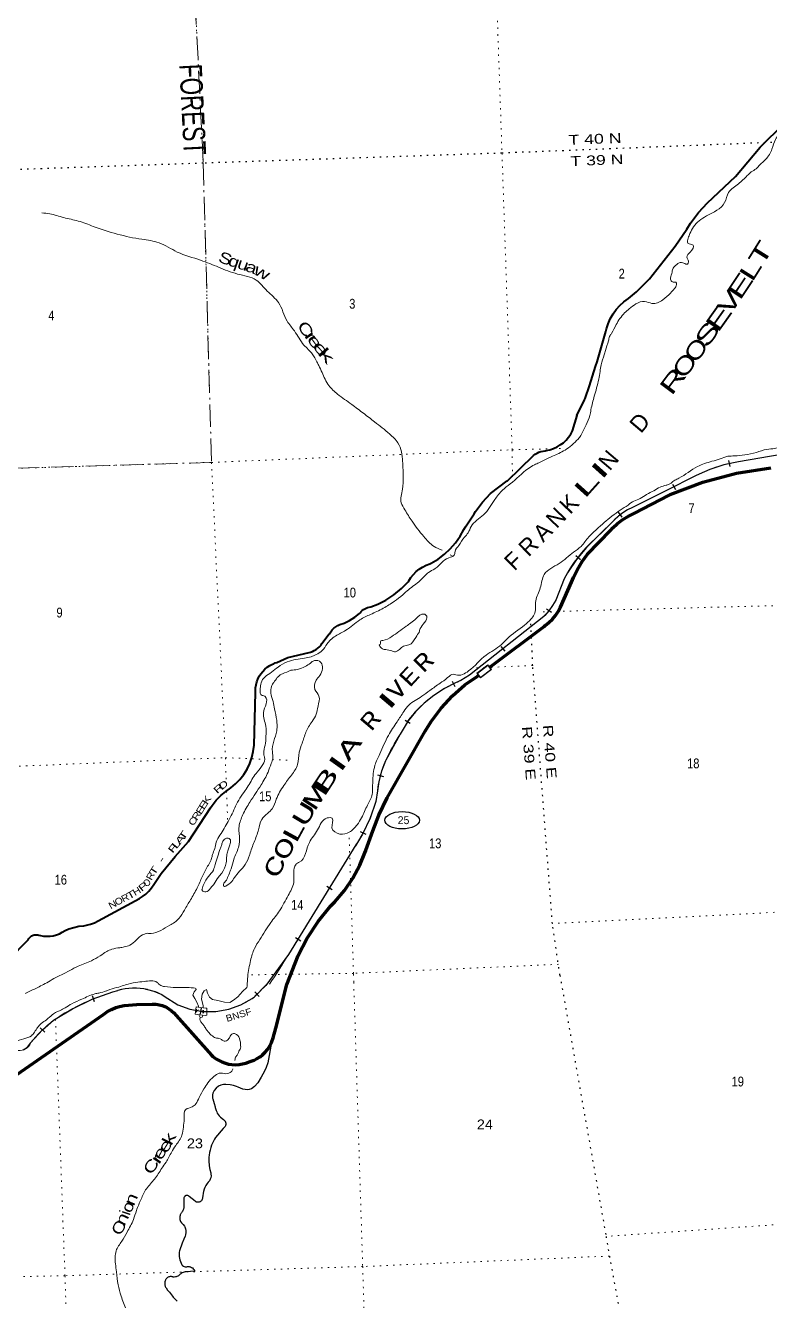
# Model space of a CAD drawing. Header units: feet. Extents: x 727543 to 978287, y 379550 to 572970.
# Drawn here: x 763570 to 776857, y 513255 to 536033 of the extents above; entities that cross this region are included whole.
import ezdxf
from ezdxf.enums import TextEntityAlignment as Align

# ---------------------------------------------------------------- set-up
doc = ezdxf.new("R2010")
doc.units = ezdxf.units.FT
doc.header["$LTSCALE"] = 80
doc.linetypes.add('DOT_DASHED', pattern=[7.7, 5, -1.2, 0.3, -1.2])
doc.linetypes.add('DOTTED', pattern=[1.5, 0.3, -1.2])
for name, color, linetype, lineweight in [('17', 7, 'Continuous', 25), ('23', 7, 'Continuous', 70), ('26', 7, 'Continuous', 40), ('29', 7, 'Continuous', 25), ('34', 7, 'Continuous', 25), ('39', 7, 'Continuous', 13), ('44', 7, 'DOT_DASHED', 13), ('59', 7, 'Continuous', 13), ('6', 7, 'DOTTED', 25), ('7', 7, 'DOTTED', 13)]:
    doc.layers.add(name, color=color, linetype=linetype, lineweight=lineweight)
doc.layers.add('27', color=7, linetype='Continuous')
doc.layers.add('41', color=7, linetype='Continuous')

msp = doc.modelspace()

# ---------------------------------------------------------------- linework, layer by layer
at = {"layer": '17'}
msp.add_ellipse((770294.59, 521834.21), major_axis=(309.24, -1), ratio=0.500121, dxfattribs=at)
at = {"layer": '23'}
for points in [[(771862.42, 524566.14), (771888.9, 524586.17), (772829.85, 525297.89), (772850.28, 525311.87), (772917.77, 525365.07), (772979.32, 525425.03), (773034.27, 525491.09), (773082.02, 525562.54), (773122.03, 525638.59), (773323.28, 526085.14), (773354.92, 526168.6), (773425.01, 526316.19), (773510.14, 526455.65), (773609.38, 526585.44), (774019.49, 527013.5), (774058.01, 527055.64), (774144.21, 527136.36), (774238.37, 527207.63), (774339.47, 527268.66), (774446.39, 527318.79), (775052.59, 527638.89), (775084.76, 527653.25), (775665.05, 527874.66), (776265.31, 528034.21), (776878.95, 528130.13)], [(768237.17, 518897.46), (768438.82, 519415.9), (768600.31, 519729.5), (768793.71, 520024.5), (769016.88, 520297.67), (769093.39, 520375.48), (769264.86, 520577.81), (769414.24, 520796.95), (769539.9, 521030.51), (769630.22, 521250.92), (769646.96, 521291.79), (769649.55, 521300.92), (769774, 521643.05), (769879.37, 521927.49), (770030.26, 522237.32), (770706.38, 523427.93), (770812.6, 523599.25), (770990.84, 523837.24), (771192.98, 524055.29), (771416.81, 524251.01), (771634.87, 524404.66), (771658.53, 524421.32)], [(767965.75, 517866.57), (767991.88, 517945.94), (768041.36, 518119.7), (768237.19, 518897.53)], [(762452.65, 516624.66), (764962.43, 518363.89), (765035.27, 518414.88), (765108.09, 518454.11), (765184.64, 518487.74), (765249.99, 518508.29), (765332.14, 518525.1), (765558.05, 518541.91), (765831.24, 518549.04), (765896.35, 518549.97), (765936.03, 518545.07), (766010.59, 518525.79), (766057.62, 518506.77), (766092.28, 518489.83), (766178.63, 518431.92), (766221.11, 518392.23), (766259.16, 518348.79), (766890.69, 517640.1), (766916.87, 517616.65), (766945.81, 517592.36), (766980.35, 517569.01), (767028.9, 517540.05), (767074.64, 517516.69), (767122.25, 517499.88), (767196.01, 517479.33), (767255.76, 517471.86), (767321.11, 517467.18), (767388.32, 517472.79), (767443.4, 517481.2), (767503.15, 517494.27), (767580.64, 517522.3), (767651.59, 517547.52), (767698.27, 517571.81), (767761.76, 517608.24), (767803.77, 517644.67), (767852.78, 517690.92), (767896.66, 517746.97), (767934, 517803.02), (767965.74, 517866.54)]]:
    msp.add_lwpolyline(points, dxfattribs=at)
at = {"layer": '26'}
for points in [[(770816.75, 526428.57), (770938.52, 526501.52), (771052, 526586.79), (771155.95, 526683.46), (771249.22, 526790.46), (771330.79, 526906.63), (771399.78, 527030.69), (771426.76, 527077.55), (771581.11, 527310.6), (771607.48, 527351.04), (771732.6, 527518.31), (771874.53, 527671.58), (772171.18, 527895.11), (772175.06, 527899.31), (772637.02, 528345.5), (772641.92, 528349.71), (772672.22, 528372.68), (772704.76, 528392.36), (772739.18, 528408.52), (772775.1, 528421), (772812.13, 528429.66), (772849.86, 528434.4), (772869.86, 528437.6), (772936.18, 528452.88), (773000.53, 528475.01), (773062.21, 528503.75), (773120.56, 528538.78), (773174.92, 528579.71), (773224.71, 528626.1), (773269.37, 528677.44), (773308.43, 528733.17), (773341.44, 528792.68), (773420, 529064.7), (773417.91, 529066.64), (773552.9, 529342.79), (773563.93, 529371.52), (773640.22, 529596.92), (773746.44, 529938.75), (773776.42, 530023.06), (773932.77, 530564.79), (773944.23, 530612.5), (773974.39, 530705.21), (774014.07, 530794.26), (774062.85, 530878.68), (774120.18, 530957.53), (774185.44, 531029.96), (774257.91, 531095.17), (774336.8, 531152.45), (774479.23, 531273.58), (774711.33, 531506.36), (775174.19, 532088.13), (775382.77, 532395.36), (775448.66, 532500.27), (775590.24, 532690.22), (775750.9, 532864.34), (776248.26, 533336.14), (776691.23, 533856.47), (777540.23, 534699.52)], [(765606.33, 520438.99), (765657.05, 520470.93), (765716.42, 520516.66), (765770.7, 520568.35), (765819.27, 520625.43), (765861.61, 520687.27), (765995.64, 520882.46), (766242.71, 521187.09), (766483.02, 521457.06), (766872.54, 522054.3), (766902.62, 522098.55), (766976.23, 522190.86), (767059.08, 522274.96), (767150.27, 522349.95), (767238.27, 522410.9), (767323.29, 522483.71), (767400.23, 522565.01), (767468.25, 522653.91), (767526.61, 522749.43), (767574.66, 522850.53), (767611.89, 522956.09), (767637.87, 523064.97), (767652.33, 523175.97), (767677.1, 524117.62), (767676.13, 524146.63), (767678.67, 524200.73), (767686.86, 524254.28), (767700.6, 524306.67), (767719.74, 524357.34), (767744.07, 524405.73), (767773.32, 524451.32), (767807.19, 524493.6), (767845.28, 524532.1), (767887.19, 524566.41), (767932.46, 524596.16), (767980.59, 524621.01), (768005.89, 524630.88), (768030.89, 524644.73), (768055.89, 524652.15), (768255.46, 524744.18), (768635.61, 524831.64), (768658.38, 524837.15), (768693.89, 524849.01), (768727.96, 524864.52), (768760.22, 524883.5), (768790.33, 524905.76), (768817.94, 524931.04), (768842.76, 524959.06), (768864.51, 524989.53), (768993.33, 525162.27), (768996.49, 525167.6), (769019.92, 525202.21), (769046.84, 525234.19), (769076.95, 525263.17), (769109.92, 525288.85), (769145.4, 525310.94), (769183, 525329.2), (769258.78, 525357.55), (769356.71, 525404.77), (769449.16, 525461.96), (769535.13, 525528.51), (769544.28, 525541.25), (769562.37, 525562.53), (769582.59, 525581.8), (769604.7, 525598.85), (769628.48, 525613.49), (769653.66, 525625.57), (769679.97, 525634.95), (769707.11, 525641.53), (769734.79, 525645.24), (769864.27, 525694.59), (770006.31, 525768.67), (770150.3, 525863.37), (770283.6, 525972.61), (770404.76, 526095.18), (770414.8, 526113.04), (770453.38, 526171.96), (770497.9, 526226.53), (770547.88, 526276.14), (770602.78, 526320.25), (770661.98, 526358.39), (770724.85, 526390.13), (770790.69, 526415.12), (770816.75, 526428.57)], [(763277.22, 519352.35), (763617.67, 519698.91), (763622.48, 519708.34), (763631.22, 519722.35), (763641.37, 519735.36), (763652.82, 519747.25), (763665.46, 519757.87), (763679.14, 519767.11), (763693.71, 519774.88), (763709.01, 519781.07), (763724.87, 519785.64), (763741.13, 519788.52), (763757.59, 519789.68), (763774.09, 519789.12), (763790.44, 519786.84), (763806.46, 519782.86), (763837.47, 519774.96), (763894.25, 519765.32), (763951.73, 519761.67), (764009.27, 519764.05), (764066.25, 519772.43), (764122.05, 519786.72), (764176.04, 519806.76), (764227.64, 519832.34), (764276.29, 519863.17), (764342.17, 519891.7), (764430.62, 519920.62), (764521.62, 519940.13), (764614.15, 519950.02), (764658.29, 519958.08), (764730.82, 519977.71), (764800.9, 520004.8), (764867.77, 520039.08), (765606.33, 520438.99)]]:
    msp.add_lwpolyline(points, dxfattribs=at)
at = {"layer": '29'}
for points in [[(767965.75, 517866.57), (767897.94, 517499.68), (767866.37, 517416.53), (767839.59, 517352.51), (767781.57, 517245.33), (767717.59, 517142.6), (767658.08, 517077.1), (767606.01, 517038.39), (767562.86, 517024.99), (767531.61, 517019.04), (767492.93, 517022.02), (767454.25, 517030.95), (767411.1, 517045.84), (767366.47, 517066.68), (767336.71, 517078.59), (767283.15, 517094.96), (767225.12, 517105.38), (767146.27, 517112.83), (767103.12, 517111.34), (767057, 517100.92), (767016.83, 517086.03), (766972.19, 517050.3), (766939.46, 517008.62), (766926.36, 516983.03), (766917.62, 516960.14), (766910.56, 516929.62), (766907.95, 516896.31), (766909.25, 516872.3), (766912.68, 516855.28), (766939.64, 516772.83), (766957.96, 516714.9), (766960.02, 516701.42), (766962.94, 516686.67), (766968.25, 516668.07), (766974.76, 516647.61), (766984.05, 516625.28), (766995.74, 516601.9), (767010.75, 516576.65), (767026.96, 516555.93), (767039.17, 516541.31), (767054.84, 516527.49), (767104.23, 516488.1), (767117.12, 516478.2), (767120.95, 516474.65), (767124.86, 516470.33), (767129.31, 516464.62), (767133.43, 516458.44), (767137.61, 516451.26), (767139.93, 516445.87), (767141.72, 516441.28), (767144.04, 516433.51), (767145.3, 516427.76), (767146.6, 516419.45), (767146.86, 516414.07), (767146.86, 516407.49), (767146.13, 516400.05), (767145.2, 516394.14), (767143.41, 516386.5), (767141.48, 516380.58), (767139.29, 516375.27), (767134.8, 516366.01), (767128.69, 516357.24), (767116.87, 516344.21), (767099.87, 516327.74), (766962.68, 516163.91), (766946.74, 516137.3), (766926.02, 516101.16), (766909.55, 516067.67), (766893.62, 516030.46), (766879.27, 515990.06), (766865.99, 515940.63), (766856.43, 515900.23), (766847.93, 515853.45), (766844.74, 515816.25), (766842.62, 515780.1), (766842.32, 515770.7), (766842.32, 515747.36), (766849.34, 515657.72), (766861.29, 515592.41), (766877.38, 515534.45), (766882.55, 515509.27), (766883.01, 515479.38), (766877.49, 515443.5), (766868.3, 515419.58), (766854.05, 515392.45), (766835.2, 515368.99), (766814.51, 515345.99), (766792.91, 515308.27), (766775.22, 515276.31), (766762.35, 515242.28), (766749.47, 515203.18), (766741.66, 515169.6), (766734.31, 515126.83), (766731.55, 515094.17), (766730.17, 515077.61), (766727.07, 515062.79), (766721.32, 515049.68), (766712.59, 515037.72), (766702.48, 515027.6), (766695.29, 515022.85)], [(766695.29, 515022.85), (766688.46, 515018.63), (766680.87, 515015.18), (766673.29, 515012.19), (766664.78, 515010.35), (766658.52, 515009.49), (766652.54, 515009.26), (766645.76, 515009.38), (766639.1, 515009.95), (766633.93, 515010.87), (766629.56, 515012.14), (766623.58, 515013.75), (766618.53, 515015.82), (766612.9, 515018.35), (766606.81, 515021.8), (766598.42, 515028.01), (766490.96, 515113.64), (766480.52, 515123), (766470.47, 515128.23), (766459.83, 515131.27), (766454.15, 515131.57), (766449.21, 515131.68), (766444.62, 515131.22), (766440.02, 515130.65), (766436.23, 515129.61), (766431.17, 515127.89), (766425.65, 515125.13), (766421.63, 515122.6), (766417.72, 515119.84), (766413.36, 515115.7), (766410.48, 515112.71), (766407.03, 515108.22), (766404.62, 515103.85), (766402.16, 515098.39), (766400.09, 515091.61), (766398.71, 515085.51), (766398.37, 515075.28), (766398.25, 515055.27), (766397.42, 514925.85), (766396.64, 514914.41), (766395.03, 514904.29), (766392.96, 514893.94), (766389.97, 514884.05), (766386.3, 514873.01), (766380.78, 514861.28), (766372.04, 514845.41), (766364.46, 514834.37), (766355.49, 514823.33), (766348.43, 514813.96), (766343.72, 514806.14), (766338.78, 514797.05), (766333.49, 514784.86), (766330.51, 514775.55), (766325.57, 514755.07), (766323.73, 514737.59), (766324.53, 514715.4), (766327.75, 514699.07), (766333.04, 514682.96), (766340.62, 514665.94), (766353.95, 514643.63), (766367.52, 514628.68), (766384.3, 514611.2), (766407.85, 514582.11), (766416.82, 514570.15), (766429.69, 514537.02), (766435.9, 514502.98), (766435.9, 514469.17), (766428.89, 514429.72), (766419.69, 514404.42), (766395.33, 514352.44), (766369.58, 514278.37), (766322.88, 514143.68), (766316.94, 514118.06), (766314.18, 514091.37), (766313.72, 514064.69), (766314.64, 514040.31), (766318.32, 514011.79), (766323.37, 513984.19), (766335.79, 513950.15), (766361.53, 513893.1), (766373.02, 513880.22), (766389.58, 513866.88), (766405.67, 513859.52), (766420.38, 513857.68), (766436.93, 513857.22), (766448.88, 513859.06), (766465.43, 513861.82), (766477.85, 513862.28), (766493.48, 513861.36), (766505.89, 513859.06), (766518.76, 513854.92), (766534.74, 513847.22), (766550.37, 513837.33), (766567.15, 513823.52), (766580.71, 513807.65), (766590.6, 513791.09), (766596.34, 513776.4), (766436.88, 513767.46), (766419.81, 513765.79), (766405.43, 513762.71)], [(766405.43, 513762.71), (766385.79, 513757.28), (766369.7, 513749.92), (766356.6, 513743.25), (766343.26, 513734.04), (766331.08, 513724.84), (766321.88, 513715.87), (766312, 513705.75), (766300.28, 513696.09), (766288.55, 513689.19), (766273.61, 513682.29), (766258.9, 513678.15), (766246.26, 513675.85), (766226.9, 513673.14), (766220.23, 513672.8), (766214.02, 513673.03), (766207.47, 513674.64), (766199.2, 513677.51), (766189.66, 513680.04), (766179.66, 513681.54), (766168.28, 513682.23), (766154.26, 513681.31), (766142.93, 513679.3), (766131.38, 513675.9), (766119.31, 513670.61), (766108.73, 513664.4), (766098.85, 513656.92), (766090.85, 513649.74), (766082.07, 513639.45), (766076.78, 513630.94), (766072.01, 513622.36), (766068.56, 513615.35), (766065.81, 513608.79), (766062.24, 513599.13), (766060.06, 513591.54), (766057.65, 513580.27), (766056.5, 513569.58), (766056.21, 513554.8), (766056.67, 513541.92), (766059.19, 513528.8), (766062.64, 513514.77), (766066.55, 513503.5), (766072.99, 513490.39), (766080.29, 513478.37), (766105.38, 513439.78), (766141.1, 513402.01), (766194.89, 513333.24), (766209.95, 513314.12), (766219.33, 513302.15), (766237.97, 513285), (766262.45, 513262.4), (766281.13, 513245.29)]]:
    msp.add_lwpolyline(points, dxfattribs=at)
at = {"layer": '34'}
for p, q in [((776123.97, 528259.94), (776146.62, 528151.68)), ((775126.06, 527839.17), (775177.06, 527741.02)), ((774154.76, 527335.93), (774221.48, 527247.7)), ((773395.42, 526563.13), (773480.51, 526492.45)), ((772873.63, 525614.07), (772963.41, 525549.46)), ((772061.38, 524940.55), (772130.07, 524853.84)), ((771188.34, 524319.74), (771238.31, 524221.06)), ((770347.73, 523624.96), (770442.32, 523567.62)), ((769853.99, 522644.59), (769961.16, 522617.21)), ((769548.9, 521635.38), (769648.72, 521587.73)), ((768949.87, 520654.65), (769044.08, 520596.71)), ((768390.38, 519739.99), (768484.6, 519682.04)), ((764801.28, 518592.39), (764764.24, 518696.62)), ((767666.62, 518766.82), (767744.52, 518688.29)), ((766705.49, 518480.74), (766686.78, 518371.73)), ((763914.18, 518051.31), (763832.43, 518125.82))]:
    msp.add_line(p, q, dxfattribs=at)
at = {"layer": '34', "lineweight": 13}
for p, q in [((774065.07, 527177.56), (773587.54, 526710.69)), ((773188.57, 526149.51), (773038.33, 525766.96)), ((772823.08, 525475.67), (771499.02, 524426.82)), ((770400.41, 523608.66), (770258.07, 523373.87)), ((769826.97, 522170.18), (769856.07, 522361.44)), ((769470.54, 521394.13), (768267.53, 519438.12)), ((766047.89, 518691.86), (766289.01, 518535.66)), ((766602.24, 518370.31), (766617.69, 518499.92)), ((766809.22, 518479.32), (766811, 518349.98))]:
    msp.add_line(p, q, dxfattribs=at)
at = {"layer": '34'}
for points in [[(777065.96, 528368.68), (776303.05, 528238.97), (776042.47, 528184.44), (775789.05, 528102.98), (775545.51, 527995.47), (775509.05, 527976.66), (775043.35, 527734.66), (774411.94, 527420.17), (774322.89, 527378.47), (774238.76, 527327.72), (774160.39, 527268.45), (774088.62, 527201.3), (774065.86, 527176.79), (773588.35, 526709.94), (773407.27, 526491.94), (773249.97, 526256.19), (773189.57, 526149.04), (773039.32, 525766.48), (772983.59, 525668.91), (772917.96, 525577.72), (772843.19, 525493.91), (772823.81, 525474.84), (771499.65, 524425.91), (771341.46, 524331.69), (771250.07, 524286.87), (771051.34, 524186.23), (770864.26, 524065.41), (770690.83, 523925.68), (770532.96, 523768.6), (770401.31, 523608.02), (770259.02, 523373.32), (770002.87, 522905.73), (769998.36, 522896.34), (769930.64, 522713.54), (769882.41, 522524.68), (769857.16, 522361.27), (769828.04, 522169.91), (769722.65, 521872.6), (769586.78, 521587.98), (769460.78, 521375.52)], [(769471.53, 521393.63), (768268.46, 519437.54), (767862.96, 518884.52)], [(765747.84, 518811.39), (765862.35, 518783.38), (766001.95, 518721.57), (766047.28, 518690.94), (766288.52, 518534.67), (766507.66, 518456.65), (766736.9, 518417.3), (766969.48, 518417.77), (767198.55, 518458.05), (767417.35, 518536.94), (767619.38, 518652.09), (767651.7, 518675.11), (767864.56, 518886.29)], [(763530.2, 517731.25), (763608.09, 517778.92), (763658.78, 517855.03), (763659.42, 517856.71), (763873.43, 518091.54), (764071.91, 518264.41), (764407.51, 518468.01), (764762.05, 518636.4), (765131.86, 518767.83), (765220.93, 518793.1)]]:
    msp.add_lwpolyline(points, dxfattribs=at)
at = {"layer": '34', "lineweight": 13}
for points in [[(777433.2, 528381.52), (777277.35, 528387.82), (777069.88, 528369.93), (777065.85, 528369.78), (776302.85, 528240.05)], [(775508.54, 527977.64), (775042.85, 527735.64), (774411.46, 527421.16)], [(766617.69, 518499.92), (766691.27, 518487.06), (766745.77, 518482.81)], [(766747.93, 518482.65), (766790.38, 518479.34), (766809.29, 518479.5)], [(766602.31, 518370.83), (766683.53, 518357.13), (766783.2, 518349.28), (766810.37, 518349.5)]]:
    msp.add_lwpolyline(points, dxfattribs=at)
for centre, radius, start, end in [((776692.92, 525725.93), 2544.2, 98.81921, 117.744), ((774764.99, 526550.37), 939.82, 112.09674, 138.13714), ((775577.67, 524873.4), 2708.55, 137.28672, 151.89156), ((772080.77, 526249.38), 1072.22, 313.81353, 333.26106), ((770521.6, 525887.86), 1757.83, 294.46475, 303.78205), ((772110.56, 522340.95), 2128.78, 113.85654, 143.45106), ((774591.51, 520696), 5094.09, 148.28576, 154.40383), ((771708.4, 522158.9), 1863.37, 156.67234, 173.75974), ((766939.25, 523026.6), 3012.04, 327.18144, 343.48112), ((757553.82, 525901.46), 12512.33, 325.99298, 328.89839), ((760573.26, 526035.5), 10210.65, 313.88171, 315.66423), ((766235.48, 515076.56), 3851.61, 105.24161, 124.16391), ((765696.95, 518221.3), 587.02, 53.28504, 88.56999), ((766850.46, 519766.32), 1352.68, 245.47651, 306.28544), ((765627.49, 516278.09), 2521.86, 128.06701, 141.26328), ((763461.03, 517931.72), 213.19, 264.17018, 339.23125)]:
    msp.add_arc(centre, radius, start, end, dxfattribs=at)
at = {"layer": '34'}
msp.add_arc((765524.44, 517648.34), 1184.31, 79.12694, 104.84915, dxfattribs=at)
at = {"layer": '34', "linetype": 'DOTTED', "lineweight": 100}
msp.add_arc((766791.89, 519210.23), 793.7, 256.77099, 271.29351, dxfattribs=at)
at = {"layer": '39'}
for p, q in [((771194.64, 526549.52), (771153.09, 526574.57)), ((771201.27, 526545.53), (771200.53, 526545.98))]:
    msp.add_line(p, q, dxfattribs=at)
for points in [[(766572.59, 518839.54), (766600.35, 518835.21), (766612.23, 518827.86), (766617.83, 518817.02), (766619.05, 518809.33), (766614.21, 518802.45), (766579.68, 518766.22), (766560.21, 518712.54), (766593.81, 518649.48), (766631.54, 518584.61), (766661.52, 518513.26), (766665.13, 518489.55)], [(766745.88, 518480.51), (766745.91, 518523.73), (766711.72, 518637.4), (766727.3, 518727.33), (766758.66, 518785.68), (766801.88, 518810.21), (766821.57, 518742.37), (766855.58, 518671.23), (766910.11, 518633.57), (767002.01, 518616.08), (767125.11, 518581.99), (767218.31, 518578.75), (767284.79, 518622.72), (767364.77, 518679.56), (767404.61, 518730.24), (767448.3, 518776.66), (767519.99, 518845.49), (767527.44, 518872.65)], [(766662.78, 518359.57), (766688.3, 518308.06), (766726.31, 518316.12), (766738.52, 518354.69)]]:
    msp.add_lwpolyline(points, dxfattribs=at)
for points in [[(782812.77, 537402.13), (782707, 537369.3), (782468.03, 537382.6), (782156.31, 537342.6), (781885.88, 537279.87), (781545.17, 537099.19), (781370.19, 536971.25), (781218.72, 536862.4), (781104.53, 536783.27), (781019.91, 536723.46), (780832.41, 536552.57), (780605.13, 536258.8), (780354.29, 536053.17), (780087.86, 535885.39), (779852.33, 535755.18), (779782.63, 535728.29), (779643.44, 535668.46), (779521.63, 535576.9), (779442.91, 535521.35), (779286.49, 535436.59), (779197.91, 535374.61), (779039.32, 535293.81), (778843.25, 535241.96), (778796.68, 535244.26), (778621.35, 535231.63), (778472, 535173.43), (778292.53, 535110.06), (778057.31, 534971.78), (777938.69, 534902.6), (777724.65, 534738.8), (777566.78, 534605.71), (777448.92, 534494.36), (777285.23, 534326.25), (777128.08, 534179.97), (776962.85, 533994.1), (776900.54, 533825.87), (776788.33, 533641.62), (776682.89, 533544.61), (776618.92, 533473.43), (776528.16, 533415.4), (776457.9, 533350.06), (776301.85, 533202.6), (776125.84, 533048.32), (776055.93, 532867.67), (775731.5, 532630.96), (775498.51, 532434.09), (775436.22, 532318.46), (775403.13, 532232.25), (775400.46, 532143.14), (775490.63, 532110.1), (775440.84, 531984.83), (775379.57, 531895.54), (775390.97, 531861.57), (775409.04, 531811.67), (775390.39, 531770.52), (775329.16, 531786.43), (775242.08, 531791.26), (775161.73, 531725.53), (775123.44, 531669.48), (775119.01, 531626.83), (775086.68, 531520.42), (775094.2, 531482.26), (775135.86, 531449.43), (775182.43, 531447.13), (775196.23, 531403.14), (775160.51, 531333.01), (775090.78, 531253.52), (774951.96, 531130.99), (774756.36, 531067.01), (774625.59, 531104.6), (774471.74, 531058.38), (774351.8, 530970.94), (774269.73, 530897.06), (774118, 530689.07), (774035.06, 530532.21), (774019.76, 530509.38), (774000.81, 530476.3)], [(771013.53, 526656.94), (770865.69, 526727.46), (770681.11, 526904.64), (770472.73, 527176.02), (770343.65, 527381.58), (770280.28, 527506.66), (770301.4, 527748.2), (770306.6, 528195.49), (770304.75, 528243.98), (770221.43, 528574.66), (770071.85, 528734.95), (769804.93, 528951.54), (769605.05, 529105.89), (769395, 529261.9), (769143.36, 529448.71), (768988.03, 529600.69), (768866.02, 529832.82), (768806.61, 529960.07), (768773.88, 530023.58), (768691.66, 530166.16), (768542.15, 530324.43), (768372.96, 530575.02), (768242.94, 530752.23), (768088.91, 531082.29), (767887.03, 531289.17), (767691.74, 531482.14), (767356.1, 531592.98), (767018.05, 531713.84), (766698.02, 531839.42), (766280.19, 531985.61), (765954.58, 532151.44), (765649.11, 532212.83), (764781.46, 532443.33), (764511.09, 532538.4), (764254.05, 532601.61), (764002.91, 532669.08), (763862.83, 532686.08)], [(774000.81, 530476.3), (773979.52, 530398.63), (773927.53, 530224.72), (773906.16, 530149.06), (773848.28, 529970.89), (773830.7, 529848.85), (773807.52, 529714.45), (773769.05, 529557.24), (773726.15, 529409.97), (773696.23, 529293.53), (773668.64, 529169.09), (773648.42, 529063.14), (773579.83, 528900.74), (773486.16, 528707.07), (773438.02, 528644.57), (773205.03, 528447.7), (772980.92, 528336.13), (772829.94, 528267.76), (772736.78, 528219.76), (772661.33, 528184.57), (772550.63, 528119.73), (772225.13, 527841.73), (772090.48, 527732.27), (771951.41, 527563.19), (771749.6, 527290.61), (771527.16, 527081.99), (771475.45, 526970.04), (771407.91, 526889.38), (771309.13, 526745.18), (771241, 526636.31), (771227.4, 526569.04), (771128.11, 526522.84), (770888.92, 526329.78), (770879.06, 526323.34), (770768.2, 526262.54), (770690.25, 526186.79), (770620.14, 526117.41), (770410.14, 525953.76), (770306.57, 525860.87), (770157.36, 525746.03), (769960.02, 525621.3), (769729.78, 525511.53), (769541.45, 525415.46), (769289.92, 525228.01), (769105.86, 525126.03), (769017.51, 525057.98), (768957.57, 524986.95), (768867.26, 524864.21), (768760.64, 524793.3), (768670.55, 524756.08), (768555.05, 524731.13), (768398.42, 524705.03), (768244.34, 524664.87), (768082.17, 524571.8), (767960.44, 524478.22), (767777.59, 524291.32), (767769.69, 524233.99), (767757.94, 524147.8), (767784.04, 524069.03), (767839.21, 524052.89), (767851.71, 524043.24), (767820.25, 523754.78), (767861.77, 523513.57), (767864.58, 523333.62), (767848.38, 523175.22), (767823.65, 523028.63), (767831.55, 522980.37), (767840.62, 522954.41), (767806.97, 522829.74), (767709.05, 522694.58), (767630.16, 522590.47), (767565.86, 522474.77), (767491.23, 522364.75), (767321.94, 522087.32), (767262.44, 521951.57), (767188.89, 521813.26), (767042.66, 521567.04), (766974.7, 521441.09), (766948.74, 521326.82), (766910.28, 521222.21), (766894.66, 521154.86), (766794.78, 520965), (766725.35, 520824.83), (766635.87, 520627.26), (766516.73, 520412.4), (766408.48, 520230.32), (766309.16, 520078.91), (766234.93, 520011.39), (766147.99, 519959.58), (765812.02, 519813.47), (765749.31, 519815.17)], [(767527.52, 518873.25), (767538.91, 519042.63), (767590.54, 519331.84), (767659.3, 519542.79), (767754.28, 519702.13), (767950.83, 520006.88), (768106.52, 520217.04), (768261.76, 520491.93), (768360.02, 520724.21), (768402.2, 521049.49), (768406.08, 521053.68), (768457.48, 521083.92), (768640.07, 521436.71), (768787.15, 521660.71), (768956.81, 521875.44), (769048, 521868.74), (769042.28, 521700.61), (769185.98, 521588.66), (769350.53, 521619.1), (769492.92, 521753.91), (769572.99, 521880.31), (769677.61, 522104.75), (769761.19, 522298.05), (769768.91, 522413.65), (769771.05, 522516.91), (769810.19, 522815.76), (769897.42, 523019.32), (770052.53, 523350.84), (770205.05, 523591.23), (770325.26, 523777.81), (770415.87, 523892.47), (770646.36, 524048.79), (770791.93, 524153.37), (770972.97, 524281.54), (771108.59, 524381.7), (771213.39, 524442.27), (771256.31, 524429.72), (771481.96, 524500.89), (771794.53, 524783.69), (772066.32, 524969.87), (772169.43, 525074.89), (772481.44, 525319.23), (772596.51, 525428.74), (772654.12, 525507.77), (772683.16, 525753.65), (772763.26, 525985.26), (772834.9, 526226.67), (773098.31, 526420.63), (773359.32, 526624.62), (773490.84, 526726.66), (773627.81, 526897.68), (773754.59, 527017.74), (773903.11, 527150.76), (774191.68, 527373.99), (774331.65, 527466.23), (774434.05, 527536.82), (774549.56, 527581.61), (774661.89, 527656.63), (774790.75, 527722.15), (774903.55, 527785.04), (775011.36, 527819.42), (775023.4, 527821.9), (775167.63, 527908.22), (775238.97, 527945.29), (775572.55, 528154.02), (775829.72, 528246.6), (775975.5, 528292.52), (776111.26, 528336.05), (776236.3, 528342.75), (776413.42, 528361.53), (776621.91, 528405.75), (776807.81, 528459.24), (776950.63, 528476.73), (777034.54, 528502.13), (777239.56, 528637.26), (777369.13, 528737.2), (777417.49, 528741.03), (777440.99, 528707.52), (777399.35, 528580.53), (777426.89, 528547.17), (777474.07, 528528.71), (777551.6, 528509.36), (777587.37, 528472.26), (777746.62, 528429.67), (777818.83, 528497.11), (777788.75, 528597.14), (777703.68, 528602.05), (777618.46, 528610.99), (777568.05, 528714.3), (777565.93, 528876.07), (777486.25, 528951.99)], [(770606.55, 525200.45), (770539.62, 525100.83), (770417.41, 524966.78), (770323.33, 524943.02), (770179.55, 524844.58), (770091.78, 524867.59), (769975.83, 524887.52), (769907.55, 524929.47), (769891.96, 524967.33), (769893.98, 524967.4), (769917.44, 525041.11), (769949.5, 525048.38), (770110.57, 525117.13), (770368.39, 525298.75), (770450.92, 525360.51), (770545.01, 525436.86), (770687.38, 525519.07), (770735.34, 525480.41), (770697.19, 525367.71), (770618.53, 525257.54), (770602.37, 525194.23)], [(768310.72, 524513.6), (768427.31, 524530.1), (768562.76, 524581.71), (768657.47, 524641.9), (768728.5, 524687.05), (768842.89, 524654.92), (768875.45, 524542.84), (768825.58, 524419.59), (768760.13, 524334.19), (768740.04, 524171.6), (768811.25, 524052.88), (768793.96, 523870.16), (768762.94, 523729.4), (768687.07, 523599.11), (768577.18, 523406.85), (768509.97, 523208.09), (768459.47, 523048.4), (768429.44, 522828.78), (768321.33, 522642.66), (768183.04, 522453.38), (768048.84, 522209.63), (767976.44, 522041.03), (767894.76, 521957.04), (767787.7, 521849.86), (767732.06, 521665.7), (767653.59, 521444.27), (767575.05, 521224.85), (767555.08, 521165.44), (767468.02, 521010.45), (767367.4, 520893.39), (767286.56, 520787.18), (767201.23, 520692.95), (767107.39, 520663.13), (767106.39, 520689.39), (767158.03, 520766.18), (767178.61, 520809.44), (767221.1, 520914.21), (767241.3, 520967.56), (767289.55, 521133.24), (767372.29, 521348.76), (767390.6, 521557.82), (767380.47, 521664.66), (767384.37, 521721.46), (767451.03, 521934.35), (767577.86, 522159.62), (767776.42, 522464.45), (767900.99, 522695.7), (767957.86, 522847.53), (767986.69, 522939.65), (767978.19, 523056.67), (768003.32, 523245.76), (768056.79, 523433.88), (768062.34, 523553.45), (768055.69, 523621.99), (768019.74, 523822.95), (767992.54, 523953.43), (767950.3, 524107.62), (767964, 524225.47), (768003.68, 524297.77), (768034.43, 524339.38), (768106.02, 524422.99), (768157.57, 524449.19), (768314.41, 524514.12)], [(767184.87, 521287.75), (767163.76, 521199.33), (767154.41, 521073.55), (767074.48, 520890.51), (767014.61, 520817.46), (766940.3, 520699.36), (766878.49, 520624.21), (766845.57, 520586.56), (766771.9, 520557.5), (766722.08, 520592.05), (766723.64, 520604.25), (766754.64, 520692.4), (766840.3, 520831.16), (766926.88, 520945.67), (766955.39, 521045.87), (767006.28, 521195.46), (767043.89, 521322.3), (767069.91, 521381.94), (767087.71, 521445.32), (767134.14, 521499.66), (767192.2, 521513.97), (767221.15, 521496.85), (767231.52, 521436.55), (767208.14, 521360.82), (767184.67, 521287.11)], [(765749.31, 519815.17), (765661.44, 519787.6), (765432.11, 519600.98), (765334.22, 519571.02), (765251.87, 519557.82), (765111.46, 519530.3), (765020.01, 519490.46), (764901.7, 519413.2), (764747.45, 519324.48), (764510.7, 519226.59), (764211.36, 519073.77), (764110.06, 519027.49), (763979.72, 518947.75), (763864.83, 518886.8), (763767.79, 518834.61), (763577.3, 518742.51), (763571.28, 518737.47)], [(765020.55, 518786.45), (765078.3, 518808.85), (765234.17, 518855.15), (765357.35, 518895), (765539.54, 518938.74), (765688.94, 518953.32), (765919.88, 518937.8), (765953.13, 518904.54), (765986.37, 518881.25), (766052.32, 518864.74), (766262.29, 518844.66), (766418.54, 518847.99), (766564.27, 518840.45)], [(759508.15, 516607.87), (759522.15, 516624.68), (759572.22, 516697.4), (759623.13, 516768.92), (759699.07, 516825.54), (759826.72, 516899.04), (759983.68, 516992.29), (760071.52, 517053.58), (760170.27, 517099.24), (760210.26, 517068.92), (760213.32, 517048.82), (760239.4, 517013.73), (760246.99, 516945.26), (760249.57, 516856.27), (760267.06, 516830.86), (760303.88, 516822.65), (760340.85, 516850.91), (760366.44, 516864.39), (760388.03, 516916.16), (760392.65, 516983.24), (760396.44, 517066.48), (760427, 517179.47), (760459.12, 517262.16), (760495.6, 517339), (760570.7, 517411.78), (760629.22, 517453.32), (760755.45, 517476.1), (760883.8, 517496.98), (761012.98, 517501.69), (761293.67, 517548.73), (761345.79, 517557.53), (761430.19, 517568), (761549.81, 517562.09), (761621.55, 517543.55), (761774.27, 517523.16), (761882.84, 517496.41), (762037.27, 517482.19), (762154.66, 517480.21), (762314.76, 517512.86), (762470.4, 517553.39), (762605.67, 517596.9), (762775.22, 517642.2), (762891.47, 517662.44), (763000.3, 517708.62), (763123.57, 517749.48), (763259.6, 517817.34), (763378, 517874.15), (763543, 517929.34), (763675.62, 517984.86), (763730.87, 518050.53), (763850.42, 518202.6), (763943.97, 518270.69), (764048.29, 518359.19), (764129.93, 518411.39), (764190.03, 518437.48), (764276.21, 518482.87), (764396.41, 518557.76), (764575.57, 518637.18), (764807.87, 518732.55), (764880.59, 518747.24), (765016.49, 518785.61)], [(766687.26, 518309.91), (766689, 518255.43), (766719.64, 518210.45), (766758.66, 518159.82), (766798.2, 518099.1), (766839.24, 518048.57), (766888.55, 517994.43), (766928.33, 517968.15), (766963.87, 517945.7), (767025, 517936.74), (767068.61, 517914.71), (767116.46, 517888.85), (767191.74, 517919.1), (767227.03, 517979.68), (767287.36, 518025.36), (767336.81, 518007.68), (767400.63, 517907.72), (767410.96, 517825.21), (767404.95, 517745.91), (767382.62, 517708.29), (767364.86, 517660.77), (767330.85, 517614.44), (767307.97, 517548.44), (767306.93, 517543.11)], [(767272.88, 517391.51), (767271.75, 517388.56), (767243.79, 517342.55), (767146.53, 517307.09), (767030.84, 517315.24), (766932.82, 517255.44), (766825.41, 517142.49), (766754.2, 517033.45), (766671.17, 516879.24), (766610.15, 516768.71), (766548.33, 516712.83), (766431.32, 516668.24), (766403.78, 516496.67), (766388.91, 516354.12), (766364.05, 516209.02), (766252.34, 516022.93), (766181.44, 515907.83), (766079.6, 515726.31), (766004.36, 515617.06), (765874.8, 515423.97), (765729.98, 515252.36), (765634.4, 515067.11), (765551.96, 514862.29), (765497.59, 514701.48), (765383.92, 514474.78), (765289.11, 514313.88), (765188.86, 514140.54), (765176.57, 513909), (765196.08, 513766.21), (765224.23, 513534.76), (765279.04, 513335.07), (765368.21, 513096.67), (765453.63, 512930.99), (765596.97, 512739.98), (765670.52, 512725.58), (765806.18, 512605.05), (765870.34, 512537.51), (765953.11, 512266.37), (766066.06, 512154.79), (766265.43, 512053.78), (766330.49, 511929.58), (766436.24, 511839.9), (766604.28, 511719.03), (766732.7, 511699.4), (766986.3, 511605.28), (767285.33, 511493.27), (767513.83, 511337.08), (767729.89, 511147.83), (767833.13, 511106.63), (768060.56, 511049.62), (768266.04, 510908.43), (768464.81, 510740.56), (768566.26, 510577.74), (768622.1, 510455.61)]]:
    msp.add_spline(points, degree=3, dxfattribs=at)
at = {"layer": '44'}
msp.add_lwpolyline([(758566.81, 543960.53), (761016.5, 544015.87), (766368.22, 544216.34), (766479.25, 538911.96), (766743.16, 533572.85), (766892.13, 528227.42), (761581.32, 528066.92), (759118.59, 527921.04)], dxfattribs=at)
at = {"layer": '59'}
for points in [[(771629.61, 524459.77), (771829.4, 524610.05), (771862.42, 524566.14), (771892.52, 524526.14), (771692.73, 524375.86), (771658.53, 524421.32)], [(771856.03, 524561.33), (771827.82, 524598.85), (771640.81, 524458.19), (771664.92, 524426.13), (771694.31, 524387.06), (771881.32, 524527.72)]]:
    msp.add_lwpolyline(points, close=True, dxfattribs=at)
at = {"layer": '6'}
for points in [[(776898.1, 533943.12), (772079.51, 533752.51), (766743.16, 533572.85), (761421.09, 533389.69), (758933.67, 533296.52)], [(773113.09, 519067.75), (772979.37, 519990.91), (772628.04, 524600.46), (772593.3, 525353.77)], [(773113.09, 519067.75), (773938.01, 514400.34), (773996.63, 514048.95), (774978.83, 508782.14), (774974.02, 508677.86), (775029.12, 505930.21), (775275.67, 503273.57), (775386.2, 499923.21), (775437.09, 497608.78), (775605.71, 494542.98), (775743.02, 492121.66), (775833.95, 489189.54), (775866, 486809.32), (775963.16, 483717.52), (776101.54, 481431.96), (776276.87, 478392.84), (776386.7, 476111.87), (776392.36, 473103.6)]]:
    msp.add_lwpolyline(points, dxfattribs=at)
at = {"layer": '7'}
for p, q in [((772628.04, 524600.46), (771864.61, 524565.85)), ((771766.43, 524561.4), (771549.69, 524551.58)), ((767978.97, 522917.27), (768287.12, 522904.37))]:
    msp.add_line(p, q, dxfattribs=at)
for points in [[(770944.56, 565312.36), (770940.56, 565093.29), (771102.45, 560422.45), (771368.01, 555146.12), (771528.14, 549772.77), (771706.76, 544444.63), (771895.63, 539112.83), (772079.51, 533752.51), (772261.09, 528452.8), (772265.35, 527969.45)], [(766209.47, 550023.28), (766224.87, 549626.73), (766368.22, 544216.34), (766479.25, 538911.96), (766743.16, 533572.85)], [(766743.16, 533572.85), (766892.13, 528227.42), (767139.45, 522952.42), (767180.43, 521823.06)], [(759118.59, 527921.04), (761581.32, 528066.92), (766892.13, 528227.42), (772261.09, 528452.8), (773125.18, 528475.05)], [(789572.51, 526138.79), (788501.29, 526105.42), (783257.83, 525874.62), (777994.2, 525695.66), (772727.02, 525557.04)], [(759300.8, 522624.55), (761780.43, 522731.46), (767139.45, 522952.42), (767838.72, 522923.14)], [(769431.81, 518939.13), (769428.29, 519099.24), (769348.04, 521578.54)], [(789763.5, 520800.94), (788737.08, 520708.61), (783484.76, 520445.11), (778261.96, 520255.54), (772979.37, 519990.91)], [(773090.03, 519260.68), (769428.29, 519099.24), (767521.61, 519072.33)], [(769431.81, 518939.13), (769591.65, 513861.76), (769755.66, 508498.9), (769941.93, 503096.68), (770133.15, 497403.07), (770382.53, 492070.99), (770517.26, 486726.85), (770664.69, 481332.74), (770842.89, 475930.11), (770968.57, 472913.91)], [(764105.34, 518278.68), (764275.43, 513697.95), (764447.3, 508339.54), (764653.04, 502991.01), (764826.67, 497207.36), (764996.34, 492008.85), (765143.29, 486545.85), (765269.6, 481168.86), (765517.21, 475871.12), (765608.79, 472727.74)], [(789956.33, 515411.58), (789258.15, 515353.21), (784188.59, 515034.15), (779078.62, 514753.49), (773938.01, 514400.34)], [(773996.63, 514048.95), (769591.65, 513861.76), (764275.43, 513697.95), (759611.19, 513602.23)]]:
    msp.add_lwpolyline(points, dxfattribs=at)

# ---------------------------------------------------------------- texts
at = {"layer": '17'}
msp.add_text('25', height=140, dxfattribs=at).set_placement((770320.64, 521765.9), align=Align.CENTER)
at = {"layer": '27'}
for s, rotation, width, p in [('D', 39.05, 1.5, (767138.49, 522419.07)), ('R', 43.05, 1.6, (767059.67, 522362.22)), ('E', 57.883, 1.4, (766743.3, 521987.1)), ('E', 57.033, 1.4, (766797.35, 522075.16)), ('K', 56.869, 1.4, (766857, 522163.56)), ('C', 58.503, 1.25, (766609.17, 521784.35)), ('R', 57.883, 1.3, (766672.96, 521883.04)), ('T', 55.224, 1.7, (766434.9, 521529.72)), ('F', 51.52, 1.7, (766247.11, 521299.5)), ('L', 51.003, 1.85, (766312.56, 521372.95)), ('A', 50.903, 1.65, (766376.87, 521450.15)), ('-', 55.049, 1.75, (766044.97, 521102.86)), ('T', 57.611, 1.6, (765912.42, 520902.63)), ('P', 38.875, 1.6, (765708.42, 520605.66)), ('R', 61.759, 1.2, (765853.87, 520811.28)), ('R', 27.066, 1.15, (765376.15, 520395.37)), ('T', 29.299, 1.5, (765480.61, 520450.25)), ('H', 30.685, 1.2, (765586.27, 520514.64)), ('N', 28.493, 1.2, (765152.63, 520275.62)), ('O', 27.652, 1.15, (765263.63, 520336.09))]:
    msp.add_text(s, height=120, rotation=rotation, dxfattribs=dict(at, width=width)).set_placement(p, align=Align.CENTER)
msp.add_text('O', height=120, rotation=44.781, dxfattribs=at).set_placement((765780.07, 520676.13), align=Align.CENTER)
at = {"layer": '34', "width": 1.1}
msp.add_text('BNSF', height=120, rotation=16.973, dxfattribs=at).set_placement((767170, 518230.57))
at = {"layer": '41'}
for s, height, rotation, width, p in [('T', 300, 57.94, 1.75, (776828.55, 531883.23)), ('S', 200, 340.131, 1.3, (767105.52, 531776.92)), ('q', 200, 340.523, 1.3, (767260.87, 531724.06)), ('u', 200, 340.999, 1.3, (767425.39, 531671.41)), ('a', 200, 339.999, 1.3, (767573.02, 531619.86)), ('w', 200, 330.933, 1.45, (767747.35, 531535.41)), ('L', 300, 57.94, 1.6, (776642.76, 531586.61)), ('E', 300, 56.298, 1.75, (776456.1, 531297.84)), ('V', 300, 56.298, 1.55, (776261.88, 531006.65)), ('E', 300, 54.656, 1.8, (776070.54, 530721.21)), ('C', 200, 303.946, 1.45, (768490.04, 530553.22)), ('S', 300, 54.656, 1.7, (775867.39, 530434.75)), ('r', 200, 305.105, 1.85, (768584.84, 530424.13)), ('e', 200, 306.105, 1.7, (768659.72, 530325.05)), ('e', 200, 311.923, 1.9, (768772.87, 530192.65)), ('k', 200, 311.299, 2.1, (768866.38, 530070.73)), ('O', 300, 54.656, 1.35, (775665.6, 530150.23)), ('O', 300, 53.014, 1.4, (775461.55, 529874.06)), ('R', 300, 53.014, 1.65, (775250.28, 529593.56)), ('I', 300, 48.089, 2.2, (773934.25, 527987.2)), ('L', 300, 48.089, 1.95, (773700.46, 527726.75)), ('I', 300, 49.679, 2.1, (770139.67, 523872.41)), ('I', 300, 49.679, 2.1, (770145.58, 523879.38)), ('A', 300, 54.367, 1.6, (769463.36, 523043.7)), ('A', 300, 54.367, 1.6, (769468.68, 523051.13)), ('B', 300, 56.711, 1.65, (769052.34, 522464.56)), ('B', 300, 56.711, 1.65, (769057.35, 522472.2)), ('I', 300, 54.367, 1.95, (769259.44, 522759.23)), ('I', 300, 54.367, 1.95, (769264.76, 522766.66)), ('M', 300, 56.711, 1.35, (768860.89, 522172.98)), ('M', 300, 56.711, 1.35, (768865.9, 522180.62)), ('U', 300, 59.055, 1.4, (768670.49, 521867.85)), ('U', 300, 59.055, 1.4, (768675.19, 521875.69)), ('L', 300, 61.399, 1.5, (768486.02, 521562.2)), ('L', 300, 61.399, 1.5, (768490.39, 521570.23)), ('O', 300, 61.399, 1.2, (768318.46, 521254.91)), ('O', 300, 61.399, 1.2, (768322.84, 521262.93)), ('C', 300, 63.743, 1.25, (768150.64, 520938.98)), ('C', 300, 63.743, 1.25, (768154.69, 520947.18)), ('k', 200, 63.368, 1.55, (766221.53, 516100.46)), ('e', 200, 61.199, 1.45, (766050.71, 515841.42)), ('e', 200, 57.939, 1.55, (766145.27, 515964.63)), ('C', 200, 56.125, 1.4, (765894.21, 515598.75)), ('r', 200, 55.667, 1.8, (765996.19, 515738.29)), ('o', 200, 67.47, 1.25, (765487.72, 514889.83)), ('n', 200, 67.175, 1.4, (765544.88, 515026)), ('n', 200, 65.362, 1.45, (765381.48, 514668.38)), ('O', 200, 59.53, 1.25, (765324.14, 514511.23))]:
    msp.add_text(s, height=height, rotation=rotation, dxfattribs=dict(at, width=width)).set_placement(p, align=Align.CENTER)
for s, height, rotation, p in [('D', 300, 49.73, (774653.31, 528841.48)), ('N', 300, 49.73, (774096.53, 528172.14)), ('K', 300, 46.447, (773387.15, 527383.15)), ('N', 300, 46.447, (773153.63, 527137.55)), ('A', 300, 44.805, (772910.08, 526880.64)), ('R', 300, 44.805, (772657.05, 526629.33)), ('F', 300, 44.805, (772387.95, 526362.06)), ('R', 300, 44.991, (770785.4, 524558.99)), ('R', 300, 44.991, (770791.86, 524565.46)), ('E', 300, 47.335, (770527.99, 524297.46)), ('E', 300, 47.335, (770534.19, 524304.18)), ('V', 300, 47.335, (770308.4, 524059.21)), ('V', 300, 47.335, (770314.6, 524065.93)), ('R', 300, 49.679, (769843.81, 523523.81)), ('R', 300, 49.679, (769849.73, 523530.78)), ('i', 200, 71.746, (765441.47, 514792.89))]:
    msp.add_text(s, height=height, rotation=rotation, dxfattribs=at).set_placement(p, align=Align.CENTER)
at = {"layer": '44', "width": 0.75}
msp.add_text('FOREST', height=400, rotation=272.83, dxfattribs=at).set_placement((766317.3, 535335.79))
at = {"layer": '6', "width": 1.35}
for s, rotation, p in [('T 40 N', 2.265, (773270.11, 533899.69)), ('T 39 N', 2.265, (773304.16, 533520.47)), ('R 39 E', 274.359, (772435.67, 523505.89)), ('R 40 E', 274.359, (772809.66, 523533.35))]:
    msp.add_text(s, height=175, rotation=rotation, dxfattribs=at).set_placement(p)
at = {"layer": '7'}
for s, width, p in [('2', 0.85, (774162.71, 531511.75)), ('3', 0.85, (769350.44, 530973.84)), ('4', 0.85, (763976.64, 530764.9)), ('7', 0.85, (775409.73, 527322.42)), ('10', 0.85, (769250.51, 525814.54)), ('9', 0.85, (764122.66, 525457.41)), ('18', 0.85, (775384.45, 522762.78)), ('15', 0.85, (767740.84, 522174.53)), ('13', 0.85, (770775.88, 521334.29)), ('16', 0.85, (764090.2, 520684.98)), ('14', 0.85, (768313.13, 520234.12)), ('19', 0.85, (776179.74, 517079.4)), ('24', 1.1, (771630.39, 516313.29)), ('23', 1.1, (766452.88, 515974.52))]:
    msp.add_text(s, height=175, dxfattribs=dict(at, width=width)).set_placement(p)

doc.saveas('drawing.dxf')
